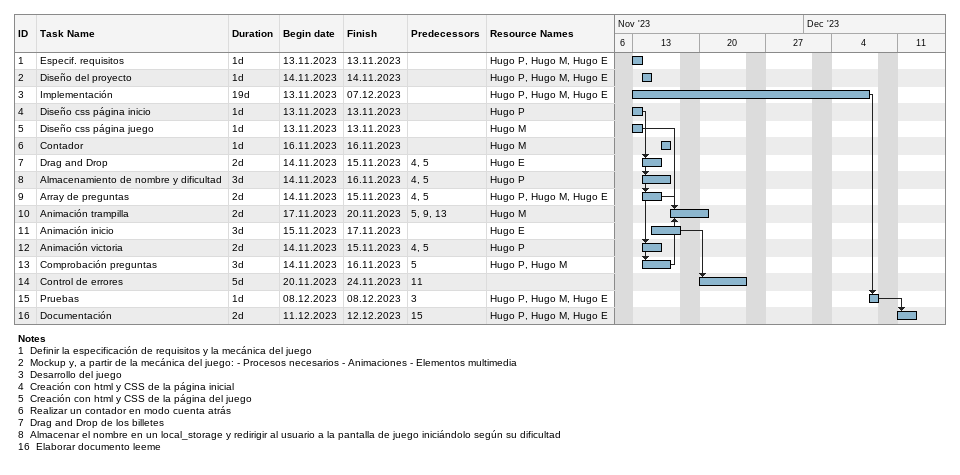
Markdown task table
| ID | Task | Duration | Start | Finish | Predecessors | Resources |
|---|---|---|---|---|---|---|
| 1 | Especif. requisitos | 1d | 2023-11-13 | 2023-11-13 |  | Hugo P, Hugo M, Hugo E |
| 2 | Diseño del proyecto | 1d | 2023-11-14 | 2023-11-14 |  | Hugo P, Hugo M, Hugo E |
| 3 | Implementación | 19d | 2023-11-13 | 2023-12-07 |  | Hugo P, Hugo M, Hugo E |
| 4 | Diseño css página inicio | 1d | 2023-11-13 | 2023-11-13 |  | Hugo P |
| 5 | Diseño css página juego | 1d | 2023-11-13 | 2023-11-13 |  | Hugo M |
| 6 | Contador | 1d | 2023-11-16 | 2023-11-16 |  | Hugo M |
| 7 | Drag and Drop | 2d | 2023-11-14 | 2023-11-15 | 4, 5 | Hugo E |
| 8 | Almacenamiento de nombre y dificultad | 3d | 2023-11-14 | 2023-11-16 | 4, 5 | Hugo P |
| 9 | Array de preguntas | 2d | 2023-11-14 | 2023-11-15 | 4, 5 | Hugo P, Hugo M, Hugo E |
| 10 | Animación trampilla | 2d | 2023-11-17 | 2023-11-20 | 5, 9, 13 | Hugo M |
| 11 | Animación inicio | 3d | 2023-11-15 | 2023-11-17 |  | Hugo E |
| 12 | Animación victoria | 2d | 2023-11-14 | 2023-11-15 | 4, 5 | Hugo P |
| 13 | Comprobación preguntas | 3d | 2023-11-14 | 2023-11-16 | 5 | Hugo P, Hugo M |
| 14 | Control de errores | 5d | 2023-11-20 | 2023-11-24 | 11 |  |
| 15 | Pruebas | 1d | 2023-12-08 | 2023-12-08 | 3 | Hugo P, Hugo M, Hugo E |
| 16 | Documentación | 2d | 2023-12-11 | 2023-12-12 | 15 | Hugo P, Hugo M, Hugo E |

Notes
- 1: Definir la especificación de requisitos y la mecánica del juego
- 2: Mockup y, a partir de la mecánica del juego: - Procesos necesarios - Animaciones - Elementos multimedia
- 3: Desarrollo del juego
- 4: Creación con html y CSS de la página inicial
- 5: Creación con html y CSS de la página del juego
- 6: Realizar un contador en modo cuenta atrás
- 7: Drag and Drop de los billetes
- 8: Almacenar el nombre en un local_storage y redirigir al usuario a la pantalla de juego iniciándolo según su dificultad
- 16: Elaborar documento leeme
